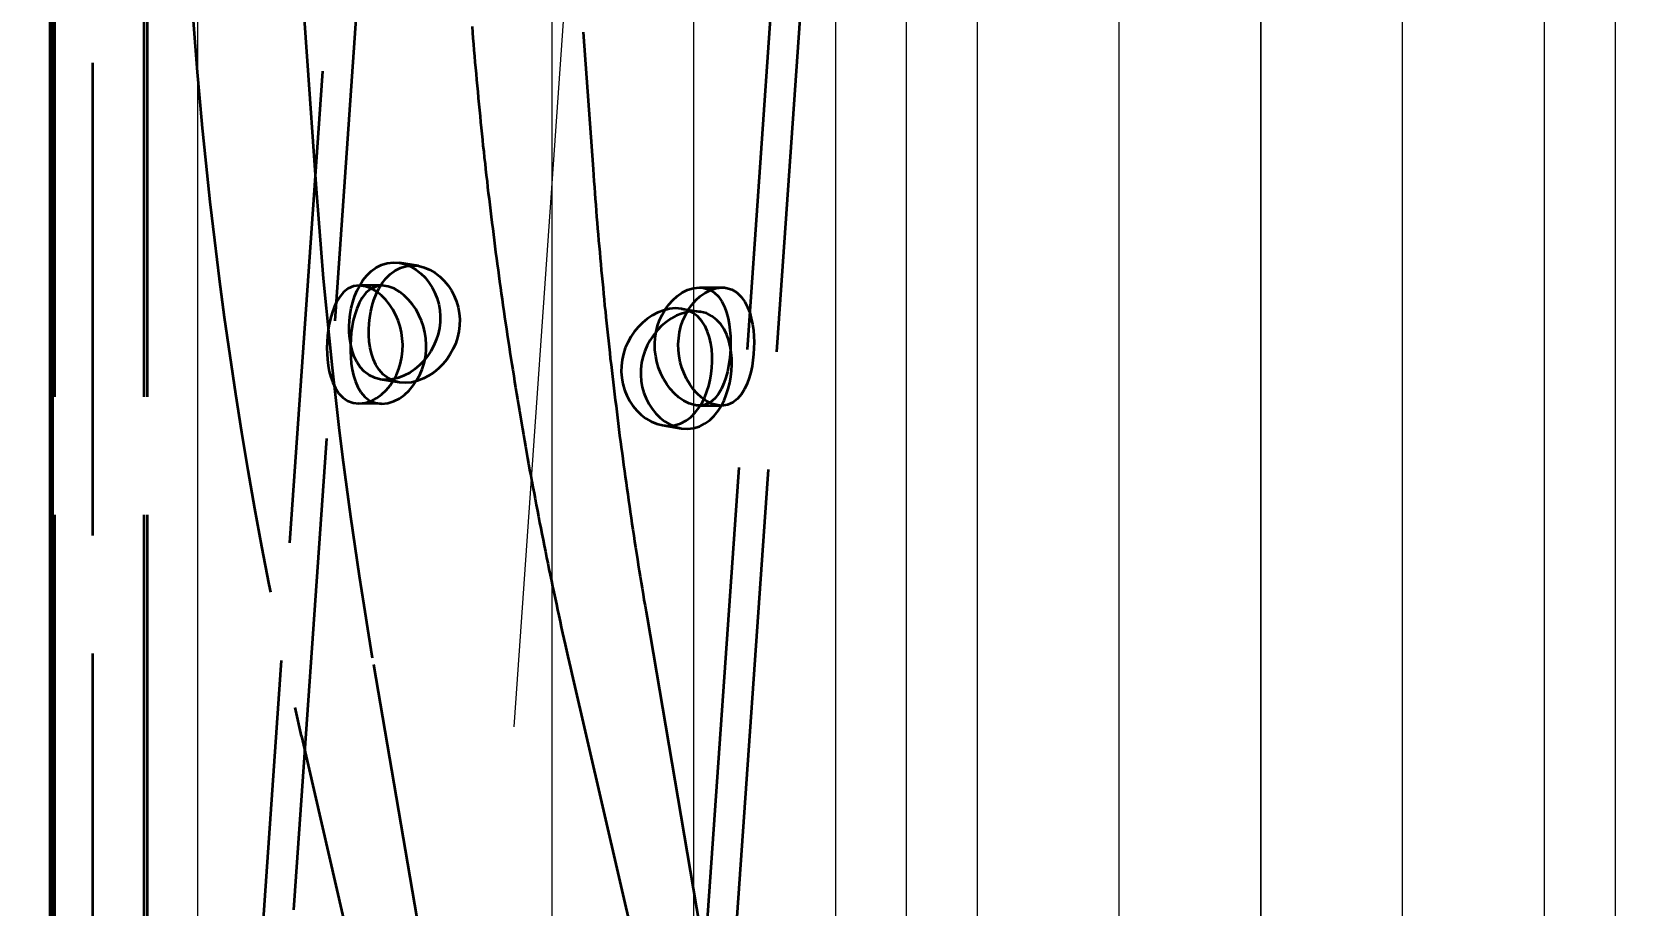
# Model space of a CAD drawing. Header units: millimetres. Extents: x 0 to 2382, y 0 to 420.
# Drawn here: x 145.6 to 159.17, y 247.57 to 254.97 of the extents above; entities that cross this region are included whole.
import ezdxf

# ---------------------------------------------------------------- set-up
doc = ezdxf.new("R2010")
doc.units = ezdxf.units.MM
doc.linetypes.add('IRAM-E-TRAZOS', pattern=[5, 4, -1])
doc.linetypes.add('IRAM-F-TRAZO-PUNTO', pattern=[20, 15, -2, 1, -2])
for name, color, linetype, lineweight in [('01-VISIBLE', 7, 'CONTINUOUS', 70), ('02-OCULTA', 4, 'IRAM-E-TRAZOS', 35), ('03-EJE', 1, 'IRAM-F-TRAZO-PUNTO', 18), ('04-COTA', 3, 'CONTINUOUS', 18), ('05-RAYADO', 8, 'CONTINUOUS', 18)]:
    doc.layers.add(name, color=color, linetype=linetype, lineweight=lineweight)
doc.styles.add('ISO3098', font='isocpeur.ttf')
doc.dimstyles.new('FLAMA-IRAM', dxfattribs={"dimtxt": 3.5, "dimasz": 3.5, "dimexe": 2, "dimexo": 1.5, "dimgap": 1, "dimtad": 1, "dimdec": 1, "dimtxsty": 'ISO3098', "dimblk": 'IRAM_FLECHA', "dimblk1": 'IRAM_FLECHA', "dimblk2": 'IRAM_FLECHA', "dimcen": 2.5, "dimclrd": 256, "dimclre": 256, "dimclrt": 256, "dimazin": 3, "dimtfac": 1, "dimtmove": 0, "dimatfit": 3, "dimlwd": 18, "dimlwe": 18})

# ---------------------------------------------------------------- blocks, each defined once
blk = doc.blocks.new('IRAM_FLECHA')
blk.add_solid([(0, 0), (-1, 0.125), (-1, -0.125)])

msp = doc.modelspace()

# ---------------------------------------------------------------- hatches: boundary and pattern name
at = {"layer": '05-RAYADO'}
h = msp.add_hatch(dxfattribs=at)
h.set_pattern_fill('ANSI31', scale=0.94488, angle=45)
h.paths.add_polyline_path([(177.008, 241.884), (177.008, 263.535), (146.574, 263.535), (146.574, 241.884)])
h = msp.add_hatch(dxfattribs=at)
h.set_pattern_fill('ANSI31', scale=0.377953, angle=45)
h.paths.add_polyline_path([(174.735, 241.884), (174.735, 263.535), (148.847, 263.535), (148.847, 241.884)])

# ---------------------------------------------------------------- linework, layer by layer
at = {"layer": '01-VISIBLE'}
msp.add_line((145.761, 241.884), (145.761, 263.535), dxfattribs=at)
at = {"layer": '02-OCULTA'}
for p, q in [((146.111, 225.709), (146.111, 289.709)), ((145.791, 241.884), (145.791, 263.535)), ((145.791, 241.884), (145.791, 263.535)), ((146.545, 241.884), (146.545, 263.535)), ((146.574, 241.884), (146.574, 263.535)), ((146.036, 225.709), (148.185, 256.435)), ((146.07, 222.6), (148.434, 256.417)), ((149.561, 222.356), (151.926, 256.173)), ((149.81, 222.338), (152.175, 256.156)), ((150.264, 254.971), (150.347, 253.809)), ((150.264, 254.971), (150.347, 253.809)), ((147.92, 254.805), (148.002, 253.643)), ((147.92, 254.805), (148.002, 253.643)), ((149.374, 254.416), (149.375, 254.41)), ((147.035, 254.192), (147.036, 254.186)), ((148.868, 252.991), (148.708, 253.017)), ((148.562, 252.824), (148.37, 252.825)), ((151.247, 252.809), (151.439, 252.808)), ((151.096, 252.629), (151.256, 252.603)), ((148.707, 252.004), (148.548, 252.03)), ((148.556, 251.824), (148.364, 251.825)), ((151.242, 251.809), (151.434, 251.808)), ((150.936, 251.642), (151.095, 251.616)), ((150.804, 250.014), (152.172, 242)), ((150.804, 250.014), (152.172, 242)), ((148.487, 249.618), (149.855, 241.605)), ((148.487, 249.618), (149.855, 241.605)), ((150.167, 249.539), (151.748, 242.692)), ((147.877, 249.01), (149.459, 242.163))]:
    msp.add_line(p, q, dxfattribs=at)
for points in [[(149.322, 255.018), (149.326, 254.968), (149.33, 254.918), (149.334, 254.867), (149.338, 254.817), (149.343, 254.767), (149.347, 254.717), (149.351, 254.667), (149.356, 254.617), (149.36, 254.566), (149.365, 254.516), (149.37, 254.466), (149.374, 254.416)], [(149.375, 254.41), (149.38, 254.36), (149.385, 254.31), (149.39, 254.26), (149.395, 254.209), (149.4, 254.159), (149.405, 254.109), (149.41, 254.059), (149.415, 254.009), (149.421, 253.959), (149.426, 253.909), (149.432, 253.859), (149.437, 253.809), (149.443, 253.758), (149.449, 253.708), (149.454, 253.658), (149.46, 253.608), (149.466, 253.558), (149.472, 253.508), (149.478, 253.458), (149.484, 253.408), (149.49, 253.358), (149.497, 253.308), (149.503, 253.258), (149.509, 253.208), (149.516, 253.158), (149.522, 253.108), (149.529, 253.058), (149.536, 253.008), (149.542, 252.958), (149.549, 252.908), (149.556, 252.858), (149.563, 252.809), (149.57, 252.759), (149.577, 252.709), (149.584, 252.659), (149.591, 252.609), (149.598, 252.559), (149.606, 252.509), (149.613, 252.459), (149.621, 252.41), (149.628, 252.36), (149.636, 252.31), (149.643, 252.26), (149.651, 252.21), (149.659, 252.16), (149.667, 252.111), (149.675, 252.061), (149.683, 252.011), (149.691, 251.961), (149.699, 251.912), (149.707, 251.862), (149.715, 251.812), (149.724, 251.763), (149.732, 251.713), (149.74, 251.663), (149.749, 251.613), (149.758, 251.564), (149.766, 251.514), (149.775, 251.465), (149.784, 251.415), (149.793, 251.365), (149.801, 251.316), (149.81, 251.266), (149.82, 251.217), (149.829, 251.167), (149.838, 251.117), (149.847, 251.068), (149.856, 251.018), (149.866, 250.969), (149.875, 250.919), (149.885, 250.87), (149.894, 250.82), (149.904, 250.771), (149.914, 250.722), (149.924, 250.672), (149.933, 250.623), (149.943, 250.573), (149.953, 250.524), (149.963, 250.474), (149.973, 250.425), (149.984, 250.376), (149.994, 250.326), (150.004, 250.277), (150.015, 250.228), (150.025, 250.178), (150.036, 250.129), (150.046, 250.08), (150.057, 250.031), (150.067, 249.981), (150.078, 249.932), (150.089, 249.883), (150.1, 249.834), (150.111, 249.785), (150.122, 249.735), (150.133, 249.686), (150.144, 249.637), (150.156, 249.588), (150.167, 249.539)], [(150.347, 253.809), (150.35, 253.759), (150.354, 253.708), (150.358, 253.658), (150.361, 253.608), (150.365, 253.558), (150.369, 253.508), (150.373, 253.458), (150.377, 253.407), (150.381, 253.357), (150.385, 253.307), (150.39, 253.257), (150.394, 253.207), (150.398, 253.157), (150.403, 253.107), (150.407, 253.056), (150.412, 253.006), (150.416, 252.956), (150.421, 252.906), (150.426, 252.856), (150.431, 252.806), (150.435, 252.756), (150.44, 252.706), (150.445, 252.656), (150.451, 252.606), (150.456, 252.556), (150.461, 252.506), (150.466, 252.456), (150.471, 252.406), (150.477, 252.356), (150.482, 252.306), (150.488, 252.256), (150.493, 252.206), (150.499, 252.156), (150.505, 252.106), (150.511, 252.056), (150.516, 252.006), (150.522, 251.956), (150.528, 251.906), (150.534, 251.856), (150.541, 251.806), (150.547, 251.756), (150.553, 251.706), (150.559, 251.656), (150.566, 251.606), (150.572, 251.556), (150.579, 251.506), (150.585, 251.456), (150.592, 251.407), (150.598, 251.357), (150.605, 251.307), (150.612, 251.257), (150.619, 251.207), (150.626, 251.157), (150.633, 251.107), (150.64, 251.058), (150.647, 251.008), (150.654, 250.958), (150.662, 250.908), (150.669, 250.858), (150.676, 250.809), (150.684, 250.759), (150.691, 250.709), (150.699, 250.659), (150.707, 250.61), (150.714, 250.56), (150.722, 250.51), (150.73, 250.461), (150.738, 250.411), (150.746, 250.361), (150.754, 250.312), (150.762, 250.262), (150.77, 250.212), (150.778, 250.163), (150.787, 250.113), (150.795, 250.063), (150.804, 250.014)], [(150.347, 253.809), (150.35, 253.759), (150.354, 253.708), (150.358, 253.658), (150.361, 253.608), (150.365, 253.558), (150.369, 253.508), (150.373, 253.458), (150.377, 253.407), (150.381, 253.357), (150.385, 253.307), (150.39, 253.257), (150.394, 253.207), (150.398, 253.157), (150.403, 253.107), (150.407, 253.056), (150.412, 253.006), (150.416, 252.956), (150.421, 252.906), (150.426, 252.856), (150.431, 252.806), (150.435, 252.756), (150.44, 252.706), (150.445, 252.656), (150.451, 252.606), (150.456, 252.556), (150.461, 252.506), (150.466, 252.456), (150.471, 252.406), (150.477, 252.356), (150.482, 252.306), (150.488, 252.256), (150.493, 252.206), (150.499, 252.156), (150.505, 252.106), (150.511, 252.056), (150.516, 252.006), (150.522, 251.956), (150.528, 251.906), (150.534, 251.856), (150.541, 251.806), (150.547, 251.756), (150.553, 251.706), (150.559, 251.656), (150.566, 251.606), (150.572, 251.556), (150.579, 251.506), (150.585, 251.456), (150.592, 251.407), (150.598, 251.357), (150.605, 251.307), (150.612, 251.257), (150.619, 251.207), (150.626, 251.157), (150.633, 251.107), (150.64, 251.058), (150.647, 251.008), (150.654, 250.958), (150.662, 250.908), (150.669, 250.858), (150.676, 250.809), (150.684, 250.759), (150.691, 250.709), (150.699, 250.659), (150.707, 250.61), (150.714, 250.56), (150.722, 250.51), (150.73, 250.461), (150.738, 250.411), (150.746, 250.361), (150.754, 250.312), (150.762, 250.262), (150.77, 250.212), (150.778, 250.163), (150.787, 250.113), (150.795, 250.063), (150.804, 250.014)], [(148.548, 252.03), (148.498, 252.043), (148.452, 252.066), (148.41, 252.097), (148.375, 252.135), (148.347, 252.178), (148.324, 252.225), (148.307, 252.274), (148.295, 252.324), (148.287, 252.375), (148.283, 252.427), (148.282, 252.479), (148.285, 252.53), (148.291, 252.582), (148.3, 252.633), (148.313, 252.683), (148.328, 252.732), (148.348, 252.78), (148.371, 252.826), (148.399, 252.87), (148.431, 252.911), (148.468, 252.947), (148.51, 252.977), (148.556, 253.001), (148.605, 253.015), (148.657, 253.021), (148.708, 253.017)], [(148.707, 252.004), (148.658, 252.017), (148.611, 252.04), (148.571, 252.071), (148.536, 252.11), (148.509, 252.153), (148.487, 252.2), (148.471, 252.249), (148.459, 252.299), (148.452, 252.35), (148.448, 252.401), (148.448, 252.453), (148.45, 252.504), (148.456, 252.555), (148.465, 252.606), (148.477, 252.656), (148.492, 252.705), (148.511, 252.753), (148.534, 252.8), (148.561, 252.844), (148.592, 252.884), (148.629, 252.921), (148.67, 252.951), (148.716, 252.975), (148.765, 252.99), (148.816, 252.995), (148.868, 252.991)], [(148.708, 253.017), (148.758, 253.005), (148.805, 252.985), (148.849, 252.959), (148.889, 252.928), (148.925, 252.892), (148.957, 252.852), (148.985, 252.809), (149.008, 252.764), (149.027, 252.716), (149.04, 252.667), (149.049, 252.617), (149.053, 252.566), (149.052, 252.515)], [(148.868, 252.991), (148.918, 252.979), (148.965, 252.959), (149.009, 252.933), (149.05, 252.902), (149.087, 252.866), (149.119, 252.826), (149.148, 252.784), (149.172, 252.738), (149.191, 252.69), (149.205, 252.641), (149.214, 252.59), (149.218, 252.539), (149.217, 252.488)], [(148.37, 252.825), (148.32, 252.819), (148.274, 252.799), (148.234, 252.768), (148.202, 252.73), (148.175, 252.688), (148.154, 252.642), (148.137, 252.595), (148.123, 252.547), (148.112, 252.498), (148.104, 252.448), (148.099, 252.398), (148.095, 252.348), (148.094, 252.298), (148.095, 252.248), (148.099, 252.198), (148.105, 252.148), (148.114, 252.098), (148.127, 252.05), (148.144, 252.003), (148.165, 251.957), (148.193, 251.915), (148.227, 251.878), (148.268, 251.85), (148.315, 251.831), (148.364, 251.825)], [(148.562, 252.824), (148.51, 252.817), (148.463, 252.795), (148.423, 252.762), (148.391, 252.721), (148.366, 252.676), (148.346, 252.628), (148.33, 252.578), (148.317, 252.528), (148.308, 252.477), (148.3, 252.425), (148.296, 252.373), (148.293, 252.321), (148.293, 252.269), (148.295, 252.217), (148.3, 252.166), (148.308, 252.114), (148.319, 252.063), (148.335, 252.014), (148.355, 251.966), (148.382, 251.921), (148.415, 251.882), (148.457, 251.85), (148.505, 251.831), (148.556, 251.824)], [(148.734, 252.273), (148.735, 252.325), (148.732, 252.377), (148.725, 252.428), (148.713, 252.478), (148.697, 252.528), (148.676, 252.575), (148.652, 252.621), (148.624, 252.665), (148.591, 252.705), (148.555, 252.742), (148.514, 252.774), (148.47, 252.8), (148.421, 252.818), (148.37, 252.825)], [(148.933, 252.272), (148.934, 252.324), (148.931, 252.376), (148.923, 252.428), (148.91, 252.478), (148.894, 252.527), (148.873, 252.575), (148.848, 252.621), (148.818, 252.664), (148.785, 252.704), (148.748, 252.741), (148.707, 252.773), (148.662, 252.799), (148.613, 252.817), (148.562, 252.824)], [(151.21, 251.812), (151.161, 251.825), (151.115, 251.848), (151.073, 251.877), (151.035, 251.912), (151, 251.95), (150.97, 251.991), (150.943, 252.035), (150.92, 252.081), (150.902, 252.129), (150.887, 252.178), (150.877, 252.228), (150.871, 252.279), (150.869, 252.331), (150.872, 252.382), (150.88, 252.433), (150.893, 252.483), (150.91, 252.531), (150.931, 252.578), (150.957, 252.622), (150.987, 252.664), (151.021, 252.702), (151.059, 252.736), (151.102, 252.765), (151.147, 252.788), (151.196, 252.804), (151.247, 252.809)], [(151.402, 251.811), (151.353, 251.824), (151.308, 251.847), (151.266, 251.876), (151.228, 251.911), (151.194, 251.949), (151.165, 251.991), (151.139, 252.034), (151.117, 252.081), (151.099, 252.128), (151.085, 252.177), (151.075, 252.227), (151.07, 252.278), (151.068, 252.329), (151.072, 252.38), (151.079, 252.431), (151.091, 252.48), (151.107, 252.529), (151.128, 252.575), (151.153, 252.62), (151.182, 252.661), (151.216, 252.7), (151.253, 252.734), (151.295, 252.764), (151.34, 252.787), (151.389, 252.803), (151.439, 252.808)], [(151.28, 252.806), (151.328, 252.792), (151.372, 252.766), (151.408, 252.731), (151.437, 252.689), (151.46, 252.644), (151.477, 252.596), (151.49, 252.547), (151.499, 252.497), (151.506, 252.447), (151.509, 252.397), (151.511, 252.346), (151.51, 252.295), (151.507, 252.245), (151.502, 252.194), (151.494, 252.144), (151.484, 252.095), (151.471, 252.046), (151.455, 251.998), (151.435, 251.951), (151.409, 251.907), (151.377, 251.868), (151.338, 251.836), (151.292, 251.816), (151.242, 251.809)], [(151.247, 252.809), (151.253, 252.809), (151.258, 252.809), (151.264, 252.808), (151.269, 252.808), (151.275, 252.807), (151.28, 252.806)], [(151.472, 252.805), (151.521, 252.791), (151.564, 252.765), (151.601, 252.73), (151.631, 252.688), (151.654, 252.643), (151.673, 252.596), (151.686, 252.547), (151.697, 252.497), (151.704, 252.446), (151.708, 252.396), (151.71, 252.345), (151.709, 252.294), (151.706, 252.243), (151.7, 252.192), (151.693, 252.142), (151.682, 252.092), (151.669, 252.043), (151.652, 251.995), (151.63, 251.949), (151.604, 251.905), (151.571, 251.866), (151.531, 251.835), (151.484, 251.815), (151.434, 251.808)], [(151.439, 252.808), (151.445, 252.808), (151.45, 252.808), (151.456, 252.807), (151.461, 252.807), (151.466, 252.806), (151.472, 252.805)], [(151.096, 252.629), (151.045, 252.633), (150.993, 252.628), (150.942, 252.615), (150.894, 252.596), (150.848, 252.572), (150.805, 252.543), (150.765, 252.51), (150.728, 252.473), (150.695, 252.433), (150.666, 252.39), (150.641, 252.344), (150.62, 252.297), (150.604, 252.247), (150.593, 252.197), (150.587, 252.145)], [(151.256, 252.603), (151.204, 252.607), (151.153, 252.602), (151.102, 252.589), (151.054, 252.57), (151.009, 252.546), (150.966, 252.516), (150.927, 252.483), (150.891, 252.446), (150.858, 252.406), (150.829, 252.363), (150.805, 252.317), (150.785, 252.27), (150.769, 252.22), (150.758, 252.17), (150.752, 252.118)], [(150.936, 251.642), (150.987, 251.638), (151.039, 251.644), (151.088, 251.658), (151.134, 251.682), (151.175, 251.712), (151.211, 251.749), (151.243, 251.789), (151.27, 251.833), (151.292, 251.88), (151.311, 251.928), (151.327, 251.977), (151.339, 252.027), (151.347, 252.078), (151.353, 252.129), (151.356, 252.18), (151.356, 252.232), (151.352, 252.283), (151.344, 252.334), (151.333, 252.384), (151.317, 252.433), (151.295, 252.48), (151.267, 252.523), (151.233, 252.562), (151.192, 252.593), (151.146, 252.616), (151.096, 252.629)], [(151.095, 251.616), (151.147, 251.612), (151.198, 251.618), (151.248, 251.632), (151.294, 251.656), (151.336, 251.686), (151.373, 251.722), (151.405, 251.763), (151.433, 251.807), (151.456, 251.853), (151.475, 251.901), (151.491, 251.95), (151.504, 252), (151.513, 252.051), (151.519, 252.103), (151.521, 252.155), (151.521, 252.206), (151.516, 252.258), (151.508, 252.309), (151.496, 252.359), (151.479, 252.408), (151.457, 252.455), (151.428, 252.498), (151.393, 252.536), (151.352, 252.567), (151.306, 252.59), (151.256, 252.603)], [(149.052, 252.515), (149.046, 252.463), (149.035, 252.413), (149.019, 252.364), (148.999, 252.316), (148.974, 252.27), (148.946, 252.227), (148.913, 252.187), (148.877, 252.15), (148.838, 252.117), (148.795, 252.087), (148.749, 252.063), (148.701, 252.044), (148.651, 252.031), (148.6, 252.026), (148.548, 252.03)], [(149.217, 252.488), (149.211, 252.436), (149.2, 252.386), (149.184, 252.336), (149.163, 252.289), (149.138, 252.243), (149.108, 252.2), (149.075, 252.16), (149.039, 252.123), (148.999, 252.09), (148.955, 252.061), (148.91, 252.037), (148.861, 252.018), (148.811, 252.005), (148.759, 252), (148.707, 252.004)], [(148.364, 251.825), (148.417, 251.831), (148.467, 251.847), (148.513, 251.872), (148.556, 251.903), (148.594, 251.939), (148.628, 251.98), (148.657, 252.023), (148.682, 252.07), (148.702, 252.119), (148.717, 252.169), (148.728, 252.221), (148.734, 252.273)], [(148.556, 251.824), (148.609, 251.83), (148.659, 251.846), (148.707, 251.87), (148.75, 251.901), (148.789, 251.937), (148.823, 251.978), (148.853, 252.021), (148.879, 252.068), (148.9, 252.117), (148.916, 252.167), (148.927, 252.219), (148.933, 252.272)], [(150.587, 252.145), (150.585, 252.094), (150.59, 252.043), (150.599, 251.992), (150.613, 251.943), (150.632, 251.895), (150.656, 251.849), (150.684, 251.807), (150.717, 251.767), (150.754, 251.731), (150.794, 251.7), (150.839, 251.674), (150.886, 251.654), (150.936, 251.642)], [(150.752, 252.118), (150.751, 252.067), (150.755, 252.016), (150.763, 251.966), (150.777, 251.917), (150.795, 251.869), (150.819, 251.824), (150.846, 251.781), (150.878, 251.741), (150.915, 251.705), (150.955, 251.674), (150.999, 251.648), (151.046, 251.628), (151.095, 251.616)], [(151.242, 251.809), (151.237, 251.809), (151.231, 251.809), (151.226, 251.81), (151.221, 251.81), (151.216, 251.811), (151.21, 251.812)], [(151.434, 251.808), (151.429, 251.808), (151.423, 251.808), (151.418, 251.809), (151.413, 251.809), (151.408, 251.81), (151.402, 251.811)]]:
    msp.add_lwpolyline(points, dxfattribs=at)
for centre, radius, start, end in [((183.799, 257.709), 36.932, 174.5351, -174.5351), ((188.993, 257.709), 41.175, 175.9552, -175.9552), ((188.993, 257.709), 41.175, 175.9552, -175.9552), ((186.73, 257.984), 39.876, -174.5351, -166.9945), ((189.075, 256.547), 41.175, -175.9552, -170.3121), ((189.075, 256.547), 41.175, -175.9552, -170.3121)]:
    msp.add_arc(centre, radius, start, end, dxfattribs=at)
at = {"layer": '03-EJE'}
msp.add_line((150.723, 264.053), (147.468, 217.505), dxfattribs=at)

# ---------------------------------------------------------------- dimensions: what is measured, and where the dimension line sits
at = {"layer": '04-COTA'}
msp.add_linear_dim(base=(126.391, 212.209), p1=(145.791, 212.209), p2=(158.791, 303.596), angle=90, dimstyle='FLAMA-IRAM', override={"dimlfac": 10}, dxfattribs=at).render()

doc.saveas('drawing.dxf')
